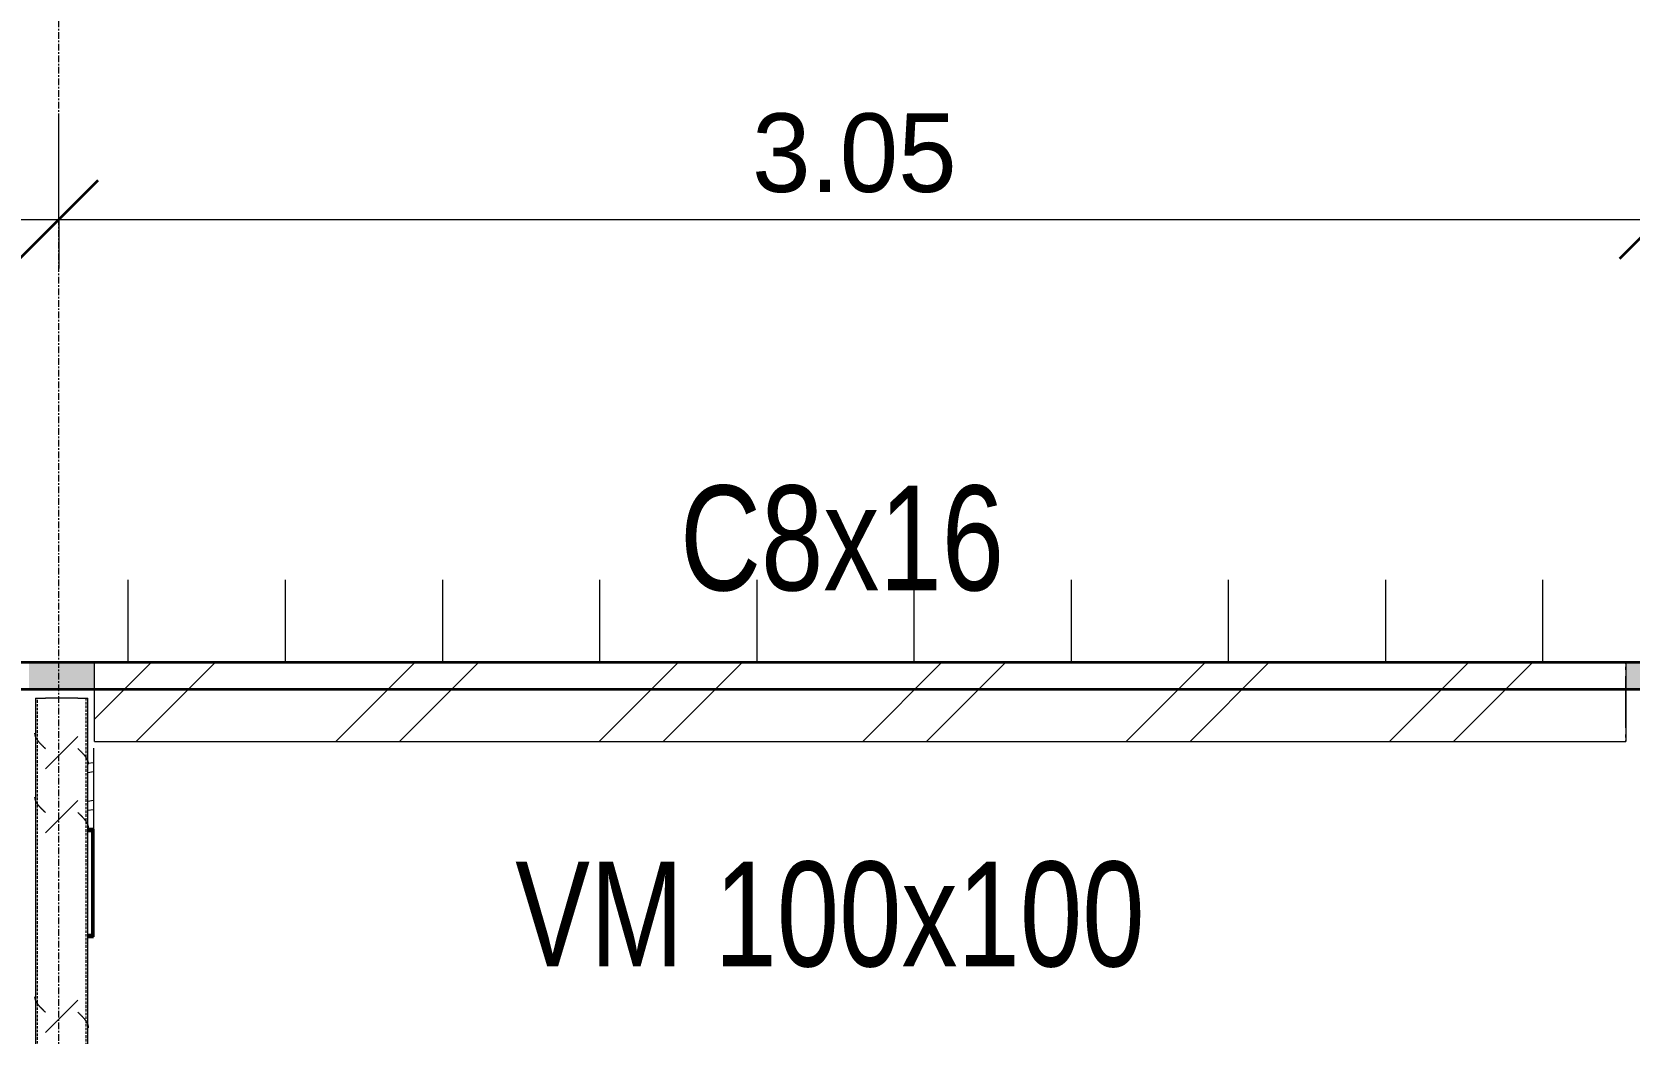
# Model space of a CAD drawing. Header units: centimetres. Extents: x -6111 to 13767, y -285 to 1600.
# Drawn here: x -858.4 to -553.5, y 451.6 to 642.6 of the extents above; entities that cross this region are included whole.
import ezdxf

# ---------------------------------------------------------------- set-up
doc = ezdxf.new("R2010")
doc.units = ezdxf.units.CM
doc.linetypes.add('Grid Line', pattern=[2.2225, 1.27, -0.3175, 0.3175, -0.3175])
doc.linetypes.add('Hidden', pattern=[0.714375, 0.47625, -0.238125])
for name, color, linetype, lineweight in [('A-ANNO-DIMS', 7, 'Continuous', 9), ('A-ANNO-DIMS-100', 7, 'Continuous', 9), ('A-ROOF', 7, 'Continuous', 9), ('A-ROOF-PATT', 7, 'Continuous', 35), ('S-BEAM', 7, 'Continuous', 9), ('S-BEAM-IDEN', 7, 'Continuous', 18), ('S-COLS', 7, 'Continuous', 9), ('S-GRID', 7, 'Continuous', 9)]:
    doc.layers.add(name, color=color, linetype=linetype, lineweight=lineweight)
doc.styles.add('Century Gothic_1', font='GOTHIC.TTF', dxfattribs={"height": 15})
doc.styles.add('Century Gothic_2', font='GOTHIC.TTF', dxfattribs={"width": 0.8, "height": 20})
doc.dimstyles.new('FCA_N_Cotas_E100', dxfattribs={"dimscale": 30.48, "dimtxt": 15.662524, "dimasz": 0.492126, "dimexe": 0.656168, "dimexo": 0.656168, "dimgap": 0.032808, "dimtad": 1, "dimlfac": 0.01, "dimrnd": 0.01, "dimzin": 0, "dimdsep": 46, "dimtxsty": 'Century Gothic_1', "dimblk1": 'OBLIQUE', "dimblk2": 'OBLIQUE', "dimsah": 1, "dimcen": 0.09, "dimdle": 0.656168, "dimadec": 3, "dimazin": 2, "dimtfac": 1, "dimtdec": 4, "dimtix": 1, "dimtmove": 0, "dimatfit": 3, "dimfxl": 1, "dimtvp": 1, "dimtolj": 1, "dimtzin": 0, "dimarcsym": 2})

# ---------------------------------------------------------------- blocks, each defined once
blk = doc.blocks.new('PQ_RVR_ARQ-01_ZZ_ZZ_MO_T_A_rvt-2-Elevación Eje 2')
at = {"layer": 'A-ROOF-PATT', "lineweight": 9, "true_color": 0xf2f2f2}
h = blk.add_hatch(dxfattribs=at)
h.set_pattern_fill('FP_6', style=0, pattern_type=2)
h.set_pattern_definition([(90, (0, 511.18), (-30, 2e-15), [])])
h.paths.add_polyline_path([(-3774.84, 522.33), (-2135.26, 522.33), (-2135.26, 538.11), (-3774.84, 538.11)])
at = {"layer": 'A-ROOF-PATT', "lineweight": 9, "true_color": 0xeaeaea}
blk.add_hatch(color=254, dxfattribs=at).paths.add_polyline_path([(-3458.17, 517.27), (-3458.17, 522.27), (-3164.39, 522.27), (-3164.39, 517.27), (-3151.85, 517.27), (-3151.85, 522.27), (-2859.58, 522.27), (-2859.58, 517.27), (-2847, 517.27), (-2847, 522.27), (-2553.57, 522.27), (-2553.57, 517.27), (-2541.03, 517.27), (-2541.03, 520.27), (-2194.1, 520.27), (-2194.1, 517.27), (-2135.26, 517.27), (-2135.26, 522.33), (-3774.84, 522.33), (-3774.84, 517.27), (-3774.68, 517.27), (-3774.68, 522.27), (-3470.76, 522.27), (-3470.75, 517.27), (-3458.18, 517.27)])
at = {"layer": 'A-ROOF', "color": 254, "lineweight": 35, "true_color": 0xcccccc}
for p, q in [((-2135.26, 522.33), (-3774.84, 522.33)), ((-3774.84, 517.27), (-2135.26, 517.27))]:
    blk.add_line(p, q, dxfattribs=at)
blk = doc.blocks.new('FP_49-Elevación Eje 2')
at = {"layer": 'S-COLS'}
blk.add_line((-3153.12, 46.02), (-3153.12, 515.53), dxfattribs=at)
at = {"layer": 'S-COLS', "color": 9, "true_color": 0xc0c0c0}
for p, q in [((-3154.97, 505.84), (-3155.02, 505.89)), ((-3154.92, 505.8), (-3154.97, 505.84)), ((-3154.87, 505.75), (-3154.92, 505.8)), ((-3154.82, 505.7), (-3154.87, 505.75)), ((-3154.78, 505.65), (-3154.82, 505.7)), ((-3154.73, 505.61), (-3154.78, 505.65)), ((-3154.68, 505.56), (-3154.73, 505.61)), ((-3154.63, 505.51), (-3154.68, 505.56)), ((-3154.58, 505.47), (-3154.63, 505.51)), ((-3154.53, 505.42), (-3154.58, 505.47)), ((-3154.48, 505.37), (-3154.53, 505.42)), ((-3154.44, 505.33), (-3154.48, 505.37)), ((-3154.39, 505.28), (-3154.44, 505.33)), ((-3154.34, 505.23), (-3154.39, 505.28)), ((-3154.3, 505.19), (-3154.34, 505.23)), ((-3154.25, 505.14), (-3154.3, 505.19)), ((-3154.2, 505.09), (-3154.25, 505.14)), ((-3154.16, 505.05), (-3154.2, 505.09)), ((-3154.11, 505), (-3154.16, 505.05)), ((-3154.07, 504.95), (-3154.11, 505)), ((-3154.03, 504.91), (-3154.07, 504.95)), ((-3153.98, 504.86), (-3154.03, 504.91)), ((-3153.94, 504.81), (-3153.98, 504.86)), ((-3153.9, 504.77), (-3153.94, 504.81)), ((-3153.86, 504.72), (-3153.9, 504.77)), ((-3153.82, 504.67), (-3153.86, 504.72)), ((-3153.78, 504.63), (-3153.82, 504.67)), ((-3153.74, 504.58), (-3153.78, 504.63)), ((-3153.7, 504.53), (-3153.74, 504.58)), ((-3153.67, 504.49), (-3153.7, 504.53)), ((-3153.63, 504.44), (-3153.67, 504.49)), ((-3153.59, 504.39), (-3153.63, 504.44)), ((-3153.56, 504.35), (-3153.59, 504.39)), ((-3153.53, 504.3), (-3153.56, 504.35)), ((-3153.49, 504.25), (-3153.53, 504.3)), ((-3153.46, 504.21), (-3153.49, 504.25)), ((-3153.43, 504.16), (-3153.46, 504.21)), ((-3153.4, 504.11), (-3153.43, 504.16)), ((-3153.37, 504.07), (-3153.4, 504.11)), ((-3153.34, 504.02), (-3153.37, 504.07)), ((-3153.32, 503.97), (-3153.34, 504.02)), ((-3153.29, 503.92), (-3153.32, 503.97)), ((-3153.26, 503.88), (-3153.29, 503.92)), ((-3153.24, 503.83), (-3153.26, 503.88)), ((-3153.22, 503.78), (-3153.24, 503.83)), ((-3153.2, 503.74), (-3153.22, 503.78)), ((-3153.17, 503.69), (-3153.2, 503.74)), ((-3153.16, 503.64), (-3153.17, 503.69)), ((-3153.14, 503.6), (-3153.16, 503.64)), ((-3153.12, 503.55), (-3153.14, 503.6)), ((-3153.1, 503.5), (-3153.12, 503.55)), ((-3153.09, 503.46), (-3153.1, 503.5)), ((-3153.07, 503.41), (-3153.09, 503.46)), ((-3153.06, 503.36), (-3153.07, 503.41)), ((-3153.05, 503.32), (-3153.06, 503.36)), ((-3153.04, 503.27), (-3153.05, 503.32)), ((-3153.03, 503.22), (-3153.04, 503.27)), ((-3153.02, 503.18), (-3153.03, 503.22)), ((-3153.02, 503.13), (-3153.02, 503.18)), ((-3153.01, 503.08), (-3153.02, 503.13)), ((-3153.01, 503.04), (-3153.01, 503.08)), ((-3153, 502.99), (-3153.01, 503.04)), ((-3153, 502.94), (-3153, 502.99)), ((-3154.97, 493.65), (-3155.02, 493.7)), ((-3154.92, 493.61), (-3154.97, 493.65)), ((-3154.87, 493.56), (-3154.92, 493.61)), ((-3154.82, 493.51), (-3154.87, 493.56)), ((-3154.78, 493.47), (-3154.82, 493.51)), ((-3154.73, 493.42), (-3154.78, 493.47)), ((-3154.68, 493.37), (-3154.73, 493.42)), ((-3154.63, 493.33), (-3154.68, 493.37)), ((-3154.58, 493.28), (-3154.63, 493.33)), ((-3154.53, 493.23), (-3154.58, 493.28)), ((-3154.48, 493.18), (-3154.53, 493.23)), ((-3154.44, 493.14), (-3154.48, 493.18)), ((-3154.39, 493.09), (-3154.44, 493.14)), ((-3154.34, 493.04), (-3154.39, 493.09)), ((-3154.3, 493), (-3154.34, 493.04)), ((-3154.25, 492.95), (-3154.3, 493)), ((-3154.2, 492.9), (-3154.25, 492.95)), ((-3154.16, 492.86), (-3154.2, 492.9)), ((-3154.11, 492.81), (-3154.16, 492.86)), ((-3154.07, 492.76), (-3154.11, 492.81)), ((-3154.03, 492.72), (-3154.07, 492.76)), ((-3153.98, 492.67), (-3154.03, 492.72)), ((-3153.94, 492.62), (-3153.98, 492.67)), ((-3153.9, 492.58), (-3153.94, 492.62)), ((-3153.86, 492.53), (-3153.9, 492.58)), ((-3153.82, 492.48), (-3153.86, 492.53)), ((-3153.78, 492.44), (-3153.82, 492.48)), ((-3153.74, 492.39), (-3153.78, 492.44)), ((-3153.7, 492.34), (-3153.74, 492.39)), ((-3153.67, 492.3), (-3153.7, 492.34)), ((-3153.63, 492.25), (-3153.67, 492.3)), ((-3153.59, 492.2), (-3153.63, 492.25)), ((-3153.56, 492.16), (-3153.59, 492.2)), ((-3153.53, 492.11), (-3153.56, 492.16)), ((-3153.49, 492.06), (-3153.53, 492.11)), ((-3153.46, 492.02), (-3153.49, 492.06)), ((-3153.43, 491.97), (-3153.46, 492.02)), ((-3153.4, 491.92), (-3153.43, 491.97)), ((-3153.37, 491.88), (-3153.4, 491.92)), ((-3153.34, 491.83), (-3153.37, 491.88)), ((-3153.32, 491.78), (-3153.34, 491.83)), ((-3153.29, 491.74), (-3153.32, 491.78)), ((-3153.26, 491.69), (-3153.29, 491.74)), ((-3153.24, 491.64), (-3153.26, 491.69)), ((-3153.22, 491.6), (-3153.24, 491.64)), ((-3153.2, 491.55), (-3153.22, 491.6)), ((-3153.17, 491.5), (-3153.2, 491.55)), ((-3153.16, 491.45), (-3153.17, 491.5)), ((-3153.14, 491.41), (-3153.16, 491.45)), ((-3153.12, 491.36), (-3153.14, 491.41)), ((-3153.1, 491.31), (-3153.12, 491.36)), ((-3153.09, 491.27), (-3153.1, 491.31)), ((-3153.07, 491.22), (-3153.09, 491.27)), ((-3153.06, 491.17), (-3153.07, 491.22)), ((-3153.05, 491.13), (-3153.06, 491.17)), ((-3153.04, 491.08), (-3153.05, 491.13)), ((-3153.03, 491.03), (-3153.04, 491.08)), ((-3153.02, 490.99), (-3153.03, 491.03)), ((-3153.02, 490.94), (-3153.02, 490.99)), ((-3153.01, 490.89), (-3153.02, 490.94)), ((-3153.01, 490.85), (-3153.01, 490.89)), ((-3153, 490.8), (-3153.01, 490.85)), ((-3153, 490.75), (-3153, 490.8)), ((-3154.97, 455.55), (-3155.02, 455.6)), ((-3154.92, 455.51), (-3154.97, 455.55)), ((-3154.87, 455.46), (-3154.92, 455.51)), ((-3154.82, 455.41), (-3154.87, 455.46)), ((-3154.78, 455.37), (-3154.82, 455.41)), ((-3154.73, 455.32), (-3154.78, 455.37)), ((-3154.68, 455.27), (-3154.73, 455.32)), ((-3154.63, 455.23), (-3154.68, 455.27)), ((-3154.58, 455.18), (-3154.63, 455.23)), ((-3154.53, 455.13), (-3154.58, 455.18)), ((-3154.48, 455.08), (-3154.53, 455.13)), ((-3154.44, 455.04), (-3154.48, 455.08)), ((-3154.39, 454.99), (-3154.44, 455.04)), ((-3154.34, 454.94), (-3154.39, 454.99)), ((-3154.3, 454.9), (-3154.34, 454.94)), ((-3154.25, 454.85), (-3154.3, 454.9)), ((-3154.2, 454.8), (-3154.25, 454.85)), ((-3154.16, 454.76), (-3154.2, 454.8)), ((-3154.11, 454.71), (-3154.16, 454.76)), ((-3154.07, 454.66), (-3154.11, 454.71)), ((-3154.03, 454.62), (-3154.07, 454.66)), ((-3153.98, 454.57), (-3154.03, 454.62)), ((-3153.94, 454.52), (-3153.98, 454.57)), ((-3153.9, 454.48), (-3153.94, 454.52)), ((-3153.86, 454.43), (-3153.9, 454.48)), ((-3153.82, 454.38), (-3153.86, 454.43)), ((-3153.78, 454.34), (-3153.82, 454.38)), ((-3153.74, 454.29), (-3153.78, 454.34)), ((-3153.7, 454.24), (-3153.74, 454.29)), ((-3153.67, 454.2), (-3153.7, 454.24)), ((-3153.63, 454.15), (-3153.67, 454.2)), ((-3153.59, 454.1), (-3153.63, 454.15)), ((-3153.56, 454.06), (-3153.59, 454.1)), ((-3153.53, 454.01), (-3153.56, 454.06)), ((-3153.49, 453.96), (-3153.53, 454.01)), ((-3153.46, 453.92), (-3153.49, 453.96)), ((-3153.43, 453.87), (-3153.46, 453.92)), ((-3153.4, 453.82), (-3153.43, 453.87)), ((-3153.37, 453.78), (-3153.4, 453.82)), ((-3153.34, 453.73), (-3153.37, 453.78)), ((-3153.32, 453.68), (-3153.34, 453.73)), ((-3153.29, 453.64), (-3153.32, 453.68)), ((-3153.26, 453.59), (-3153.29, 453.64)), ((-3153.24, 453.54), (-3153.26, 453.59)), ((-3153.22, 453.5), (-3153.24, 453.54)), ((-3153.2, 453.45), (-3153.22, 453.5)), ((-3153.17, 453.4), (-3153.2, 453.45)), ((-3153.16, 453.35), (-3153.17, 453.4)), ((-3153.14, 453.31), (-3153.16, 453.35)), ((-3153.12, 453.26), (-3153.14, 453.31)), ((-3153.1, 453.21), (-3153.12, 453.26)), ((-3153.09, 453.17), (-3153.1, 453.21)), ((-3153.07, 453.12), (-3153.09, 453.17)), ((-3153.06, 453.07), (-3153.07, 453.12)), ((-3153.05, 453.03), (-3153.06, 453.07)), ((-3153.04, 452.98), (-3153.05, 453.03)), ((-3153.03, 452.93), (-3153.04, 452.98)), ((-3153.02, 452.89), (-3153.03, 452.93)), ((-3153.02, 452.84), (-3153.02, 452.89)), ((-3153.01, 452.79), (-3153.02, 452.84)), ((-3153.01, 452.75), (-3153.01, 452.79)), ((-3153, 452.7), (-3153.01, 452.75)), ((-3153, 452.65), (-3153, 452.7))]:
    blk.add_line(p, q, dxfattribs=at)
blk = doc.blocks.new('FP_50-Elevación Eje 2')
at = {"layer": 'S-COLS'}
blk.add_line((-3163.12, 515.53), (-3163.12, 46.02), dxfattribs=at)
at = {"layer": 'S-COLS', "color": 9, "true_color": 0xc0c0c0}
for p, q in [((-3163.23, 508.79), (-3163.23, 508.83)), ((-3163.23, 508.74), (-3163.23, 508.79)), ((-3163.22, 508.69), (-3163.23, 508.74)), ((-3163.22, 508.65), (-3163.22, 508.69)), ((-3163.21, 508.6), (-3163.22, 508.65)), ((-3163.2, 508.55), (-3163.21, 508.6)), ((-3163.2, 508.51), (-3163.2, 508.55)), ((-3163.19, 508.46), (-3163.2, 508.51)), ((-3163.17, 508.41), (-3163.19, 508.46)), ((-3163.16, 508.37), (-3163.17, 508.41)), ((-3163.15, 508.32), (-3163.16, 508.37)), ((-3163.13, 508.27), (-3163.15, 508.32)), ((-3163.12, 508.23), (-3163.13, 508.27)), ((-3163.1, 508.18), (-3163.12, 508.23)), ((-3163.08, 508.13), (-3163.1, 508.18)), ((-3163.06, 508.09), (-3163.08, 508.13)), ((-3163.04, 508.04), (-3163.06, 508.09)), ((-3163.02, 507.99), (-3163.04, 508.04)), ((-3163, 507.95), (-3163.02, 507.99)), ((-3162.97, 507.9), (-3163, 507.95)), ((-3162.95, 507.85), (-3162.97, 507.9)), ((-3162.92, 507.81), (-3162.95, 507.85)), ((-3162.89, 507.76), (-3162.92, 507.81)), ((-3162.87, 507.71), (-3162.89, 507.76)), ((-3162.84, 507.67), (-3162.87, 507.71)), ((-3162.81, 507.62), (-3162.84, 507.67)), ((-3162.78, 507.57), (-3162.81, 507.62)), ((-3162.74, 507.53), (-3162.78, 507.57)), ((-3162.71, 507.48), (-3162.74, 507.53)), ((-3162.68, 507.43), (-3162.71, 507.48)), ((-3162.64, 507.38), (-3162.68, 507.43)), ((-3162.61, 507.34), (-3162.64, 507.38)), ((-3162.57, 507.29), (-3162.61, 507.34)), ((-3162.53, 507.24), (-3162.57, 507.29)), ((-3162.5, 507.2), (-3162.53, 507.24)), ((-3162.46, 507.15), (-3162.5, 507.2)), ((-3162.42, 507.1), (-3162.46, 507.15)), ((-3162.38, 507.06), (-3162.42, 507.1)), ((-3162.34, 507.01), (-3162.38, 507.06)), ((-3162.29, 506.96), (-3162.34, 507.01)), ((-3162.25, 506.92), (-3162.29, 506.96)), ((-3162.21, 506.87), (-3162.25, 506.92)), ((-3162.17, 506.82), (-3162.21, 506.87)), ((-3162.12, 506.78), (-3162.17, 506.82)), ((-3162.08, 506.73), (-3162.12, 506.78)), ((-3162.03, 506.68), (-3162.08, 506.73)), ((-3161.99, 506.64), (-3162.03, 506.68)), ((-3161.94, 506.59), (-3161.99, 506.64)), ((-3161.89, 506.54), (-3161.94, 506.59)), ((-3161.85, 506.5), (-3161.89, 506.54)), ((-3161.8, 506.45), (-3161.85, 506.5)), ((-3161.75, 506.4), (-3161.8, 506.45)), ((-3161.7, 506.36), (-3161.75, 506.4)), ((-3161.66, 506.31), (-3161.7, 506.36)), ((-3161.61, 506.26), (-3161.66, 506.31)), ((-3161.56, 506.22), (-3161.61, 506.26)), ((-3161.51, 506.17), (-3161.56, 506.22)), ((-3161.46, 506.12), (-3161.51, 506.17)), ((-3161.41, 506.08), (-3161.46, 506.12)), ((-3161.36, 506.03), (-3161.41, 506.08)), ((-3161.31, 505.98), (-3161.36, 506.03)), ((-3161.26, 505.94), (-3161.31, 505.98)), ((-3161.21, 505.89), (-3161.26, 505.94)), ((-3163.23, 496.6), (-3163.23, 496.64)), ((-3163.23, 496.55), (-3163.23, 496.6)), ((-3163.22, 496.5), (-3163.23, 496.55)), ((-3163.22, 496.46), (-3163.22, 496.5)), ((-3163.21, 496.41), (-3163.22, 496.46)), ((-3163.2, 496.36), (-3163.21, 496.41)), ((-3163.2, 496.32), (-3163.2, 496.36)), ((-3163.19, 496.27), (-3163.2, 496.32)), ((-3163.17, 496.22), (-3163.19, 496.27)), ((-3163.16, 496.18), (-3163.17, 496.22)), ((-3163.15, 496.13), (-3163.16, 496.18)), ((-3163.13, 496.08), (-3163.15, 496.13)), ((-3163.12, 496.04), (-3163.13, 496.08)), ((-3163.1, 495.99), (-3163.12, 496.04)), ((-3163.08, 495.94), (-3163.1, 495.99)), ((-3163.06, 495.9), (-3163.08, 495.94)), ((-3163.04, 495.85), (-3163.06, 495.9)), ((-3163.02, 495.8), (-3163.04, 495.85)), ((-3163, 495.76), (-3163.02, 495.8)), ((-3162.97, 495.71), (-3163, 495.76)), ((-3162.95, 495.66), (-3162.97, 495.71)), ((-3162.92, 495.62), (-3162.95, 495.66)), ((-3162.89, 495.57), (-3162.92, 495.62)), ((-3162.87, 495.52), (-3162.89, 495.57)), ((-3162.84, 495.48), (-3162.87, 495.52)), ((-3162.81, 495.43), (-3162.84, 495.48)), ((-3162.78, 495.38), (-3162.81, 495.43)), ((-3162.74, 495.34), (-3162.78, 495.38)), ((-3162.71, 495.29), (-3162.74, 495.34)), ((-3162.68, 495.24), (-3162.71, 495.29)), ((-3162.64, 495.2), (-3162.68, 495.24)), ((-3162.61, 495.15), (-3162.64, 495.2)), ((-3162.57, 495.1), (-3162.61, 495.15)), ((-3162.53, 495.06), (-3162.57, 495.1)), ((-3162.5, 495.01), (-3162.53, 495.06)), ((-3162.46, 494.96), (-3162.5, 495.01)), ((-3162.42, 494.91), (-3162.46, 494.96)), ((-3162.38, 494.87), (-3162.42, 494.91)), ((-3162.34, 494.82), (-3162.38, 494.87)), ((-3162.29, 494.77), (-3162.34, 494.82)), ((-3162.25, 494.73), (-3162.29, 494.77)), ((-3162.21, 494.68), (-3162.25, 494.73)), ((-3162.17, 494.63), (-3162.21, 494.68)), ((-3162.12, 494.59), (-3162.17, 494.63)), ((-3162.08, 494.54), (-3162.12, 494.59)), ((-3162.03, 494.49), (-3162.08, 494.54)), ((-3161.99, 494.45), (-3162.03, 494.49)), ((-3161.94, 494.4), (-3161.99, 494.45)), ((-3161.89, 494.35), (-3161.94, 494.4)), ((-3161.85, 494.31), (-3161.89, 494.35)), ((-3161.8, 494.26), (-3161.85, 494.31)), ((-3161.75, 494.21), (-3161.8, 494.26)), ((-3161.7, 494.17), (-3161.75, 494.21)), ((-3161.66, 494.12), (-3161.7, 494.17)), ((-3161.61, 494.07), (-3161.66, 494.12)), ((-3161.56, 494.03), (-3161.61, 494.07)), ((-3161.51, 493.98), (-3161.56, 494.03)), ((-3161.46, 493.93), (-3161.51, 493.98)), ((-3161.41, 493.89), (-3161.46, 493.93)), ((-3161.36, 493.84), (-3161.41, 493.89)), ((-3161.31, 493.79), (-3161.36, 493.84)), ((-3161.26, 493.75), (-3161.31, 493.79)), ((-3161.21, 493.7), (-3161.26, 493.75)), ((-3163.23, 458.5), (-3163.23, 458.54)), ((-3163.23, 458.45), (-3163.23, 458.5)), ((-3163.22, 458.4), (-3163.23, 458.45)), ((-3163.22, 458.36), (-3163.22, 458.4)), ((-3163.21, 458.31), (-3163.22, 458.36)), ((-3163.2, 458.26), (-3163.21, 458.31)), ((-3163.2, 458.22), (-3163.2, 458.26)), ((-3163.19, 458.17), (-3163.2, 458.22)), ((-3163.17, 458.12), (-3163.19, 458.17)), ((-3163.16, 458.08), (-3163.17, 458.12)), ((-3163.15, 458.03), (-3163.16, 458.08)), ((-3163.13, 457.98), (-3163.15, 458.03)), ((-3163.12, 457.94), (-3163.13, 457.98)), ((-3163.1, 457.89), (-3163.12, 457.94)), ((-3163.08, 457.84), (-3163.1, 457.89)), ((-3163.06, 457.8), (-3163.08, 457.84)), ((-3163.04, 457.75), (-3163.06, 457.8)), ((-3163.02, 457.7), (-3163.04, 457.75)), ((-3163, 457.66), (-3163.02, 457.7)), ((-3162.97, 457.61), (-3163, 457.66)), ((-3162.95, 457.56), (-3162.97, 457.61)), ((-3162.92, 457.52), (-3162.95, 457.56)), ((-3162.89, 457.47), (-3162.92, 457.52)), ((-3162.87, 457.42), (-3162.89, 457.47)), ((-3162.84, 457.38), (-3162.87, 457.42)), ((-3162.81, 457.33), (-3162.84, 457.38)), ((-3162.78, 457.28), (-3162.81, 457.33)), ((-3162.74, 457.24), (-3162.78, 457.28)), ((-3162.71, 457.19), (-3162.74, 457.24)), ((-3162.68, 457.14), (-3162.71, 457.19)), ((-3162.64, 457.1), (-3162.68, 457.14)), ((-3162.61, 457.05), (-3162.64, 457.1)), ((-3162.57, 457), (-3162.61, 457.05)), ((-3162.53, 456.96), (-3162.57, 457)), ((-3162.5, 456.91), (-3162.53, 456.96)), ((-3162.46, 456.86), (-3162.5, 456.91)), ((-3162.42, 456.81), (-3162.46, 456.86)), ((-3162.38, 456.77), (-3162.42, 456.81)), ((-3162.34, 456.72), (-3162.38, 456.77)), ((-3162.29, 456.67), (-3162.34, 456.72)), ((-3162.25, 456.63), (-3162.29, 456.67)), ((-3162.21, 456.58), (-3162.25, 456.63)), ((-3162.17, 456.53), (-3162.21, 456.58)), ((-3162.12, 456.49), (-3162.17, 456.53)), ((-3162.08, 456.44), (-3162.12, 456.49)), ((-3162.03, 456.39), (-3162.08, 456.44)), ((-3161.99, 456.35), (-3162.03, 456.39)), ((-3161.94, 456.3), (-3161.99, 456.35)), ((-3161.89, 456.25), (-3161.94, 456.3)), ((-3161.85, 456.21), (-3161.89, 456.25)), ((-3161.8, 456.16), (-3161.85, 456.21)), ((-3161.75, 456.11), (-3161.8, 456.16)), ((-3161.7, 456.07), (-3161.75, 456.11)), ((-3161.66, 456.02), (-3161.7, 456.07)), ((-3161.61, 455.97), (-3161.66, 456.02)), ((-3161.56, 455.93), (-3161.61, 455.97)), ((-3161.51, 455.88), (-3161.56, 455.93)), ((-3161.46, 455.83), (-3161.51, 455.88)), ((-3161.41, 455.79), (-3161.46, 455.83)), ((-3161.36, 455.74), (-3161.41, 455.79)), ((-3161.31, 455.69), (-3161.36, 455.74)), ((-3161.26, 455.65), (-3161.31, 455.69)), ((-3161.21, 455.6), (-3161.26, 455.65))]:
    blk.add_line(p, q, dxfattribs=at)
blk = doc.blocks.new('HSS Rectangular-Column - 100 x 100 mm-V48-Elevación Eje 2')
at = {"layer": 'S-COLS', "true_color": 0xc0c0c0}
h = blk.add_hatch(dxfattribs=at)
h.set_pattern_fill('FP_2', color=9, style=0, pattern_type=2)
h.set_pattern_definition([(45, (0, 0), (-25.1447, 25.1447), []), (45, (0, 38.1), (-25.1447, 25.1447), [])])
h.paths.add_polyline_path([(-3155.02, 46.02), (-3155.02, 515.53), (-3161.21, 515.53), (-3161.21, 46.02)])
at = {"layer": 'S-COLS'}
for p, q in [((-3163.12, 515.53), (-3161.21, 515.53)), ((-3155.02, 515.53), (-3161.21, 515.53)), ((-3155.02, 515.53), (-3153.12, 515.53))]:
    blk.add_line(p, q, dxfattribs=at)
at = {"layer": 'S-COLS', "linetype": 'Hidden'}
for p, q in [((-3162.72, 46.02), (-3162.72, 515.53)), ((-3153.52, 515.53), (-3153.52, 46.02))]:
    blk.add_line(p, q, dxfattribs=at)
at = {"layer": 'S-COLS'}
for name in ['FP_50-Elevación Eje 2', 'FP_49-Elevación Eje 2']:
    blk.add_blockref(name, (0, 0), dxfattribs=at)
blk = doc.blocks.new('C Shapes - C8x16-1473018-Elevación Eje 2')
at = {"layer": 'S-BEAM', "true_color": 0xc0c0c0}
h = blk.add_hatch(dxfattribs=at)
h.set_pattern_fill('FP_19', color=9, style=0, pattern_type=2)
h.set_pattern_definition([(45.001, (-0.137, 0), (-25.14465, 25.1448), []), (45.001, (-0.137, 38.1), (-25.14465, 25.1448), [])])
h.paths.add_polyline_path([(-3017.63, 507.27), (-2859.58, 507.27), (-2859.58, 522.27), (-3151.85, 522.27), (-3151.85, 507.27), (-3075.32, 507.27)])
at = {"layer": 'S-BEAM'}
for p, q in [((-3151.85, 507.27), (-3151.85, 522.27)), ((-2859.58, 522.27), (-3151.85, 522.27)), ((-2859.55, 522.27), (-2859.58, 522.27)), ((-2859.58, 522.27), (-2859.58, 507.27)), ((-2859.57, 520.95), (-2859.55, 521.47)), ((-2859.55, 522.1), (-2859.55, 522.27)), ((-2859.58, 509.84), (-2859.58, 519.7)), ((-3151.85, 507.27), (-2859.58, 507.27)), ((-2859.58, 507.27), (-2859.55, 507.27)), ((-2859.55, 508.07), (-2859.57, 508.59)), ((-2859.55, 507.27), (-2859.55, 507.44))]:
    blk.add_line(p, q, dxfattribs=at)
for centre, major_axis, start_param, end_param in [((-2859.55, 522.1), (0, 0.636), 3.306701, 4.712389), ((-2859.57, 519.7), (0, 1.27), 0.165108, 1.570796), ((-2859.57, 509.84), (0, 1.27), 1.570796, 2.976485), ((-2859.55, 507.44), (0, 0.636), 4.712389, 6.118077)]:
    blk.add_ellipse(centre, major_axis=major_axis, ratio=0.006317, start_param=start_param, end_param=end_param, dxfattribs=at)
blk = doc.blocks.new('RVR_CERCHA_C01 - RVR_CERCHA_C01-V70-Elevación Eje 2')
at = {"layer": 'S-BEAM', "true_color": 0xc0c0c0}
h = blk.add_hatch(dxfattribs=at)
h.set_pattern_fill('FP_22', color=9, style=0, pattern_type=2)
h.set_pattern_definition([(8.152, (0, 480.444), (-25.144823, 3.601867), []), (8.152, (0, 485.901), (-25.144823, 3.601867), [])])
h.paths.add_polyline_path([(-3153.12, 490.51), (-3152.04, 490.51), (-3152.04, 505.97), (-3153.12, 505.97), (-3153.12, 491.12)])
at = {"layer": 'S-BEAM'}
blk.add_line((-3152.04, 505.97), (-3152.04, 490.51), dxfattribs=at)
at = {"layer": 'S-BEAM', "lineweight": 35}
for p, q in [((-3152.04, 490.51), (-3153.12, 490.51)), ((-3153.12, 490.2), (-3152.34, 490.2)), ((-3152.34, 490.2), (-3152.34, 485.46)), ((-3152.04, 489.68), (-3152.34, 489.68)), ((-3152.34, 489.68), (-3152.34, 470.01)), ((-3152.04, 485.46), (-3152.04, 490.51)), ((-3152.04, 470.01), (-3152.04, 489.68)), ((-3152.34, 485.46), (-3152.04, 485.46)), ((-3152.04, 475.01), (-3152.34, 475.01)), ((-3152.34, 475.01), (-3152.34, 470.31)), ((-3152.04, 470.01), (-3152.04, 475.01)), ((-3152.34, 470.31), (-3153.12, 470.31)), ((-3153.12, 470.01), (-3152.04, 470.01)), ((-3152.34, 470.01), (-3152.04, 470.01))]:
    blk.add_line(p, q, dxfattribs=at)
blk = doc.blocks.new('DIMBLOCK23-Elevación Eje 2')
at = {"layer": 'A-ANNO-DIMS-100'}
for p, q in [((-1159.03, 606.86), (-1159.03, 626.86)), ((-853.23, 606.86), (-853.23, 626.86)), ((-1159.03, 606.86), (-853.23, 606.86)), ((-1159.03, 606.86), (-1159.03, 535.53)), ((-853.23, 606.86), (-853.23, 597.47))]:
    blk.add_line(p, q, dxfattribs=at)
at = {"layer": 'A-ANNO-DIMS-100', "lineweight": 35}
for p, q in [((-1159.03, 606.86), (-1151.53, 614.36)), ((-853.23, 606.86), (-845.73, 614.36)), ((-1159.03, 606.86), (-1166.53, 599.36)), ((-853.23, 606.86), (-860.73, 599.36))]:
    blk.add_line(p, q, dxfattribs=at)
at = {"layer": 'A-ANNO-DIMS-100', "color": 0, "insert": (-1026.52, 627.09), "char_height": 15, "width": 48.9267, "attachment_point": 1, "line_spacing_factor": 0.984502, "style": 'Century Gothic_1'}
blk.add_mtext('3.06', dxfattribs=at)
blk = doc.blocks.new('_Oblique')
at = {"color": 0, "linetype": 'ByBlock', "lineweight": -2}
blk.add_line((-0.5, -0.5), (0.5, 0.5), dxfattribs=at)
blk = doc.blocks.new('DIMBLOCK24-Elevación Eje 2')
at = {"layer": 'A-ANNO-DIMS-100'}
for p, q in [((-853.23, 606.86), (-853.23, 626.86)), ((-547.84, 606.86), (-547.84, 626.86)), ((-853.23, 606.86), (-547.84, 606.86)), ((-853.23, 606.86), (-853.23, 597.47)), ((-547.84, 606.86), (-547.84, 535.53))]:
    blk.add_line(p, q, dxfattribs=at)
at = {"layer": 'A-ANNO-DIMS-100', "lineweight": 35}
for p, q in [((-853.23, 606.86), (-845.73, 614.36)), ((-547.84, 606.86), (-540.34, 614.36)), ((-853.23, 606.86), (-860.73, 599.36)), ((-547.84, 606.86), (-555.34, 599.36))]:
    blk.add_line(p, q, dxfattribs=at)
at = {"layer": 'A-ANNO-DIMS-100', "color": 0, "insert": (-720.92, 627.09), "char_height": 15, "width": 48.9267, "attachment_point": 1, "line_spacing_factor": 0.984502, "style": 'Century Gothic_1'}
blk.add_mtext('3.05', dxfattribs=at)
blk = doc.blocks.new('DIMBLOCK25-Elevación Eje 2')
at = {"layer": 'A-ANNO-DIMS-100'}
for p, q in [((-547.84, 606.86), (-547.84, 626.86)), ((-241.86, 606.86), (-241.86, 626.86)), ((-547.84, 606.86), (-241.86, 606.86)), ((-547.84, 606.86), (-547.84, 535.53)), ((-241.86, 606.86), (-241.86, 535.53))]:
    blk.add_line(p, q, dxfattribs=at)
at = {"layer": 'A-ANNO-DIMS-100', "lineweight": 35}
for p, q in [((-547.84, 606.86), (-540.34, 614.36)), ((-241.86, 606.86), (-234.36, 614.36)), ((-547.84, 606.86), (-555.34, 599.36)), ((-241.86, 606.86), (-249.36, 599.36))]:
    blk.add_line(p, q, dxfattribs=at)
at = {"layer": 'A-ANNO-DIMS-100', "color": 0, "insert": (-415.24, 627.09), "char_height": 15, "width": 48.9267, "attachment_point": 1, "line_spacing_factor": 0.984502, "style": 'Century Gothic_1'}
blk.add_mtext('3.06', dxfattribs=at)

msp = doc.modelspace()

# ---------------------------------------------------------------- linework, layer by layer
at = {"layer": 'S-GRID', "color": 253, "linetype": 'Grid Line', "true_color": 0xaaaaaa}
msp.add_line((-853.229, -138.768), (-853.229, 1331.674), dxfattribs=at)

# ---------------------------------------------------------------- block references
at = {"lineweight": 5}
msp.add_blockref('PQ_RVR_ARQ-01_ZZ_ZZ_MO_T_A_rvt-2-Elevación Eje 2', (2305.433, 0), dxfattribs=at)
at = {"layer": 'S-BEAM'}
for name in ['C Shapes - C8x16-1473018-Elevación Eje 2', 'RVR_CERCHA_C01 - RVR_CERCHA_C01-V70-Elevación Eje 2']:
    msp.add_blockref(name, (2305.433, 0), dxfattribs=at)
at = {"layer": 'S-COLS'}
msp.add_blockref('HSS Rectangular-Column - 100 x 100 mm-V48-Elevación Eje 2', (2305.433, 0), dxfattribs=at)

# ---------------------------------------------------------------- texts
at = {"layer": 'S-BEAM-IDEN', "lineweight": 9, "char_height": 20, "attachment_point": 1, "style": 'Century Gothic_2'}
for s, insert, width in [('C8x16', (-734.671, 556.097), 82.0928), ('VM 100x100', (-766.132, 484.357), 158.41345)]:
    msp.add_mtext(s, dxfattribs=dict(at, insert=insert, width=width))

# ---------------------------------------------------------------- dimensions: what is measured, and where the dimension line sits
at = {"layer": 'A-ANNO-DIMS'}
for base, p1, p2, override, picture, middle in [((-853.229, 606.861), (-1159.029, 515.53), (-853.229, 617.468), {"dimpost": '<>', "dimfxl": 322.342573}, 'DIMBLOCK23-Elevación Eje 2', (-1006.129, 615.739)), ((-547.839, 606.861), (-853.229, 617.468), (-547.839, 515.53), {"dimpost": '<>', "dimfxl": 321.954123}, 'DIMBLOCK24-Elevación Eje 2', (-700.534, 615.739)), ((-241.862, 606.861), (-547.839, 515.53), (-241.862, 515.53), {"dimpost": '<>', "dimfxl": 305.976841}, 'DIMBLOCK25-Elevación Eje 2', (-394.851, 615.739))]:
    dim = msp.add_linear_dim(base=base, p1=p1, p2=p2, dimstyle='FCA_N_Cotas_E100', override=override, dxfattribs=at)
    dim.commit()
    dim.dimension.update_dxf_attribs({"geometry": picture, "text_midpoint": middle})

doc.saveas('drawing.dxf')
